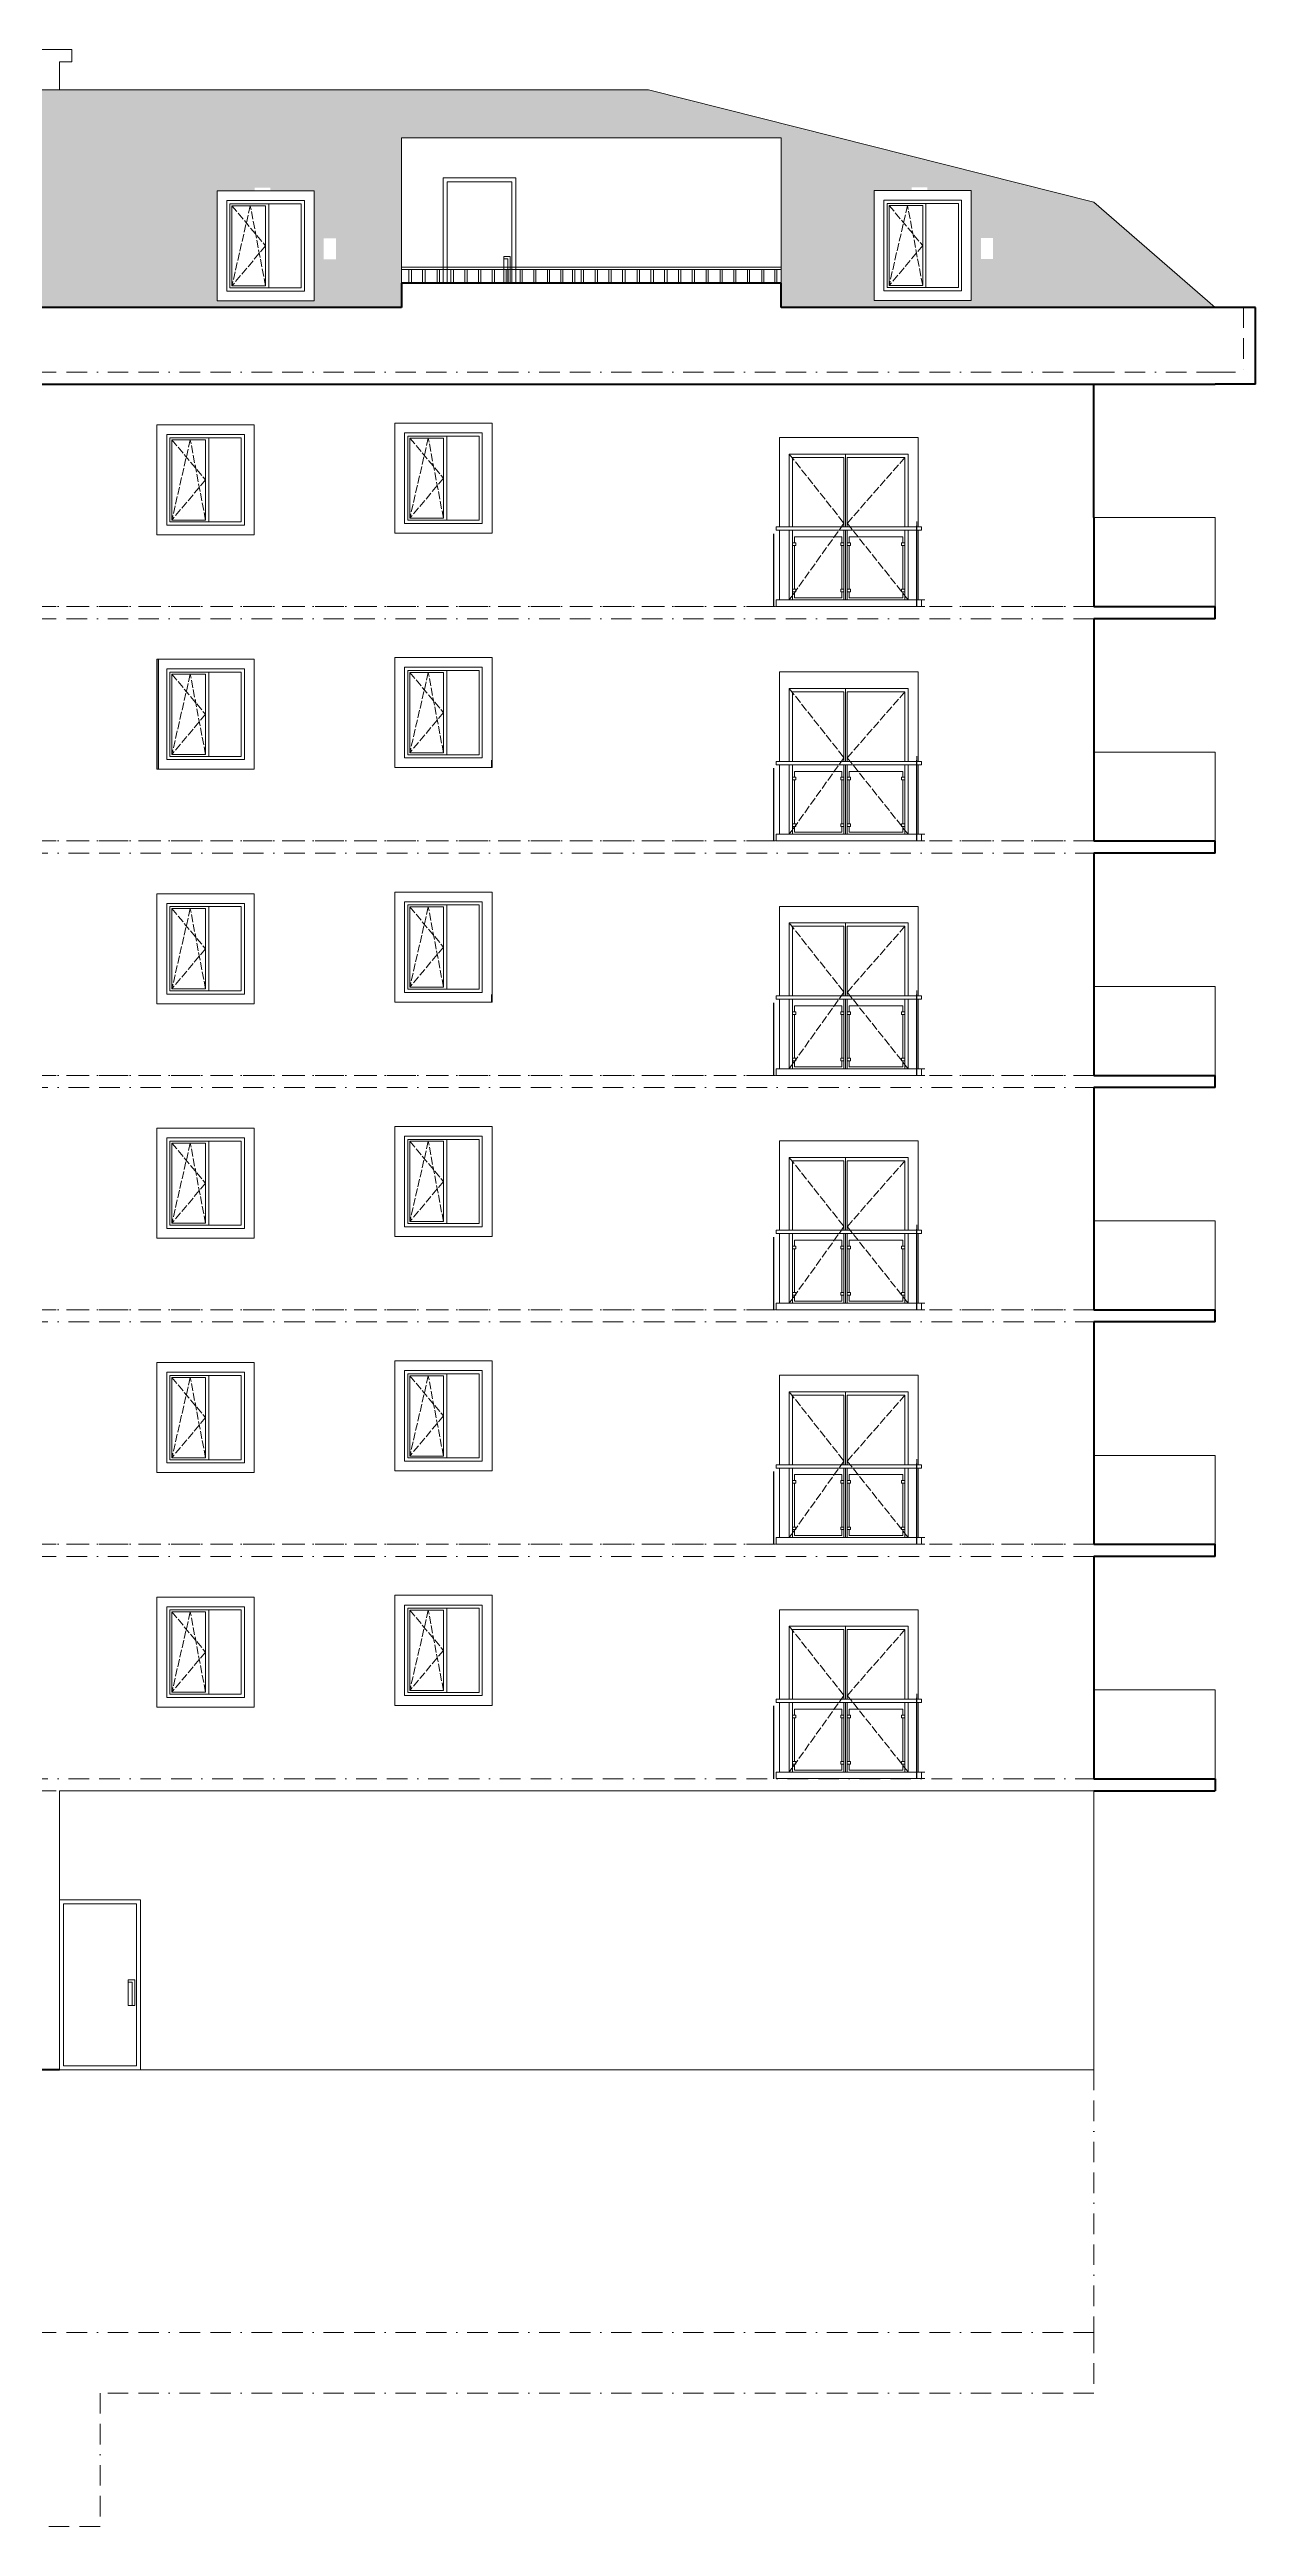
# Model space of a CAD drawing. Header units: millimetres. Extents: x 2990 to 12965, y 2692 to 30610.
# Drawn here: x 11472 to 12965, y 2692 to 5756 of the extents above; entities that cross this region are included whole.
import ezdxf

# ---------------------------------------------------------------- set-up
doc = ezdxf.new("R2010")
doc.units = ezdxf.units.MM
doc.linetypes.add('ACAD_ISO02W100', pattern=[15, 12, -3])
doc.linetypes.add('BORDERX2', pattern=[88.9, 25.4, -12.7, 25.4, -12.7, 0, -12.7])
for name, color, linetype, lineweight in [('SEM_DUVAR1', 136, 'Continuous', 40), ('SEM_IC OLCU', 140, 'Continuous', 13), ('SEM_KAPI', 30, 'Continuous', 18), ('SEM_PENCERE', 133, 'Continuous', 13), ('SEM_TEFRIS', 225, 'Continuous', 9), ('SEM_YAZI2', 53, 'Continuous', 9)]:
    doc.layers.add(name, color=color, linetype=linetype, lineweight=lineweight)
doc.styles.get("Standard").update_dxf_attribs({"font": 'arial.ttf'})
doc.styles.add('ÖLÇÜ YAZI', font='arial.ttf')
doc.dimstyles.new('1-50-İC', dxfattribs={"dimtxt": 10, "dimasz": 7, "dimexe": 5, "dimexo": 25, "dimgap": 5, "dimtad": 1, "dimdec": 0, "dimtxsty": 'Standard', "dimblk": 'ORIGIN', "dimcen": 5, "dimdle": 7, "dimclrd": 256, "dimclre": 256, "dimclrt": 256, "dimadec": 0, "dimazin": 0, "dimtfac": 1, "dimtdec": 0, "dimtix": 1, "dimtmove": 0, "dimatfit": 3, "dimldrblk": 'ORIGIN', "dimfxl": 1, "dimlwd": -1, "dimlwe": -1, "dimarcsym": 0})
doc.dimstyles.new('ÖLÇÜ50', dxfattribs={"dimscale": 100, "dimtxt": 0.1, "dimasz": 0.05, "dimexe": 0.02, "dimexo": 0.1, "dimgap": 0.02, "dimtad": 1, "dimdec": 0, "dimrnd": 0.5, "dimzin": 9, "dimdsep": 46, "dimtxsty": 'ÖLÇÜ YAZI', "dimblk": 'OBLIQUE', "dimcen": 0, "dimdle": 0.02, "dimclrd": 256, "dimclre": 256, "dimclrt": 256, "dimadec": 0, "dimazin": 0, "dimtfac": 1, "dimtdec": 0, "dimtix": 1, "dimtmove": 2, "dimatfit": 3, "dimldrblk": 'DOT', "dimfxl": 0.2, "dimfxlon": 1, "dimarcsym": 0})

# ---------------------------------------------------------------- blocks, each defined once
blk = doc.blocks.new('_Oblique')
at = {"color": 0, "linetype": 'ByBlock', "lineweight": -2}
blk.add_line((-0.5, -0.5), (0.5, 0.5), dxfattribs=at)
blk = doc.blocks.new('*D497')
at = {"layer": 'Defpoints', "color": 0, "transparency": 16777216}
for p in [(6324.3, 3875), (6356, 3875), (6356, 3734.9)]:
    blk.add_point(p, dxfattribs=at)
at = {"layer": 'SEM_IC OLCU', "lineweight": -2, "transparency": 16777216}
for p, q in [((6344.3, 3875), (6322.3, 3875)), ((6324.3, 3732.9), (6324.3, 3877)), ((6344.3, 3734.9), (6322.3, 3734.9))]:
    blk.add_line(p, q, dxfattribs=at)
at = {"layer": 'SEM_IC OLCU', "lineweight": -2, "transparency": 16777216, "xscale": 5, "yscale": 5, "zscale": 5}
for p, rotation in [((6324.3, 3875), 90), ((6324.3, 3734.9), 270)]:
    blk.add_blockref('_Oblique', p, dxfattribs=dict(at, rotation=rotation))
at = {"layer": 'SEM_IC OLCU', "transparency": 16777216, "insert": (6317.2, 3804.9), "char_height": 10, "attachment_point": 5, "rotation": 90, "style": 'ÖLÇÜ YAZI'}
blk.add_mtext('140', dxfattribs=at)
blk = doc.blocks.new('_Dot')
at = {"color": 0, "linetype": 'ByBlock', "lineweight": -2}
blk.add_line((-0.5, 0), (-1, 0), dxfattribs=at)
at = {"color": 0, "linetype": 'ByBlock', "const_width": 0.5}
blk.add_lwpolyline([(-0.25, 0, 1), (0.25, 0, 1)], format="xyb", close=True, dxfattribs=at)
blk = doc.blocks.new('*D498')
at = {"layer": 'Defpoints', "color": 0, "transparency": 16777216}
for p in [(6354.8, 3875), (6474.9, 3888.1), (6474.9, 3875)]:
    blk.add_point(p, dxfattribs=at)
at = {"layer": 'SEM_IC OLCU', "lineweight": -2, "transparency": 16777216}
for p, q in [((6352.8, 3888.1), (6407.3, 3888.1)), ((6354.8, 3885), (6354.8, 3890.1)), ((6476.9, 3888.1), (6432.4, 3888.1)), ((6474.9, 3885), (6474.9, 3890.1))]:
    blk.add_line(p, q, dxfattribs=at)
at = {"layer": 'SEM_IC OLCU', "lineweight": -2, "transparency": 16777216, "xscale": 5, "yscale": 5, "zscale": 5, "rotation": 180}
blk.add_blockref('_Oblique', (6354.8, 3888.1), dxfattribs=at)
at = {"layer": 'SEM_IC OLCU', "lineweight": -2, "transparency": 16777216, "xscale": 5, "yscale": 5, "zscale": 5}
blk.add_blockref('_Oblique', (6474.9, 3888.1), dxfattribs=at)
at = {"layer": 'SEM_IC OLCU', "transparency": 16777216, "insert": (6419.9, 3890.2), "char_height": 10, "attachment_point": 5, "style": 'ÖLÇÜ YAZI'}
blk.add_mtext('120', dxfattribs=at)
blk = doc.blocks.new('_Origin')
at = {"color": 0, "linetype": 'ByBlock', "lineweight": -2}
blk.add_line((0, 0), (-1, 0), dxfattribs=at)
blk.add_circle((0, 0), 0.5, dxfattribs=at)
blk = doc.blocks.new('*D537')
at = {"layer": 'Defpoints', "color": 0, "transparency": 16777216}
for p in [(7292.8, 3941.3), (7292.8, 3831.3), (7292.8, 3831.3)]:
    blk.add_point(p, dxfattribs=at)
at = {"layer": 'SEM_IC OLCU', "transparency": 16777216}
for p, q in [((7292.8, 3934.3), (7292.8, 3838.3)), ((7317.8, 3941.3), (7297.8, 3941.3)), ((7317.8, 3831.3), (7297.8, 3831.3))]:
    blk.add_line(p, q, dxfattribs=at)
at = {"layer": 'SEM_IC OLCU', "transparency": 16777216, "xscale": 7, "yscale": 7, "zscale": 7}
for p, rotation in [((7292.8, 3941.3), 90), ((7292.8, 3831.3), 270)]:
    blk.add_blockref('_Origin', p, dxfattribs=dict(at, rotation=rotation))
at = {"layer": 'SEM_IC OLCU', "transparency": 16777216, "insert": (7282.7, 3886.3), "char_height": 10, "attachment_point": 5, "rotation": 90}
blk.add_mtext('110', dxfattribs=at)
blk = doc.blocks.new('*D538')
at = {"layer": 'Defpoints', "color": 0, "transparency": 16777216}
for p in [(7334.3, 4051.3), (7334.3, 3831.3), (7367.6, 3831.3)]:
    blk.add_point(p, dxfattribs=at)
at = {"layer": 'SEM_IC OLCU', "transparency": 16777216}
for p, q in [((7359.3, 4051.3), (7372.6, 4051.3)), ((7367.6, 4044.3), (7367.6, 3838.3)), ((7359.3, 3831.3), (7372.6, 3831.3))]:
    blk.add_line(p, q, dxfattribs=at)
at = {"layer": 'SEM_IC OLCU', "transparency": 16777216, "xscale": 7, "yscale": 7, "zscale": 7}
for p, rotation in [((7367.6, 4051.3), 90), ((7367.6, 3831.3), 270)]:
    blk.add_blockref('_Origin', p, dxfattribs=dict(at, rotation=rotation))
at = {"layer": 'SEM_IC OLCU', "transparency": 16777216, "insert": (7357.5, 3941.3), "char_height": 10, "attachment_point": 5, "rotation": 90}
blk.add_mtext('220', dxfattribs=at)
blk = doc.blocks.new('*D539')
at = {"layer": 'Defpoints', "color": 0, "transparency": 16777216}
for p in [(7333.1, 4094.1), (7153.5, 4051.3), (7333.1, 4051.3)]:
    blk.add_point(p, dxfattribs=at)
at = {"layer": 'SEM_IC OLCU', "transparency": 16777216}
for p, q in [((7153.5, 4076.3), (7153.5, 4099.1)), ((7160.5, 4094.1), (7326.1, 4094.1)), ((7333.1, 4076.3), (7333.1, 4099.1))]:
    blk.add_line(p, q, dxfattribs=at)
at = {"layer": 'SEM_IC OLCU', "transparency": 16777216, "xscale": 7, "yscale": 7, "zscale": 7, "rotation": 180}
blk.add_blockref('_Origin', (7153.5, 4094.1), dxfattribs=at)
at = {"layer": 'SEM_IC OLCU', "transparency": 16777216, "xscale": 7, "yscale": 7, "zscale": 7}
blk.add_blockref('_Origin', (7333.1, 4094.1), dxfattribs=at)
at = {"layer": 'SEM_IC OLCU', "transparency": 16777216, "insert": (7243.3, 4104.2), "char_height": 10, "attachment_point": 5}
blk.add_mtext('180', dxfattribs=at)
blk = doc.blocks.new('cam')
at = {"layer": 'SEM_PENCERE', "transparency": 33554628}
blk.add_line((6409.9, 3874.7), (6409.9, 3744.6), dxfattribs=at)
for points in [[(6339.8, 3894.7), (6489.9, 3894.7), (6489.9, 3724.6), (6339.8, 3724.6)], [(6354.8, 3879.7), (6474.9, 3879.7), (6474.9, 3739.6), (6354.8, 3739.6)], [(6359.8, 3874.7), (6469.9, 3874.7), (6469.9, 3744.6), (6359.8, 3744.6)], [(6466.9, 3871.7), (6414.9, 3871.7), (6414.9, 3747.6), (6466.9, 3747.6)]]:
    blk.add_lwpolyline(points, close=True, dxfattribs=at)
at = {"layer": 'SEM_PENCERE', "linetype": 'ACAD_ISO02W100', "transparency": 33554628}
for points in [[(6466.9, 3871.7), (6414.9, 3809.6), (6466.9, 3747.6)], [(6414.9, 3747.6), (6438.4, 3871.7), (6466.9, 3747.6)]]:
    blk.add_lwpolyline(points, dxfattribs=at)
at = {"layer": 'SEM_IC OLCU', "transparency": 33554628}
dim = blk.add_linear_dim(base=(6324.3, 3875), p1=(6356, 3734.9), p2=(6356, 3875), angle=90, dimstyle='ÖLÇÜ50', dxfattribs=at)
dim.commit()
dim.dimension.update_dxf_attribs({"geometry": '*D497', "text_midpoint": (6317.2, 3804.9)})
dim = blk.add_linear_dim(base=(6474.9, 3888.1), p1=(6354.8, 3875), p2=(6474.9, 3875), angle=180, dimstyle='ÖLÇÜ50', dxfattribs=at)
dim.commit()
dim.dimension.update_dxf_attribs({"geometry": '*D498', "text_midpoint": (6419.9, 3890.2), "dimtype": 128})
blk = doc.blocks.new('b cam')
at = {"layer": 'SEM_PENCERE'}
for p, q in [((7245.5, 4046.3, 0), (7245.5, 3941.3, 0)), ((7248, 4051.3, 0), (7248, 3941.3, 0)), ((7250.5, 4046.3, 0), (7250.5, 3941.3, 0)), ((7158.5, 3936.3, 0), (7133.5, 3936.3, 0)), ((7268.5, 3936.3, 0), (7153.5, 3936.3, 0)), ((7353.1, 3936.3, 0), (7211, 3936.3, 0)), ((7245.5, 3936.3, 0), (7245.5, 3836.3, 0)), ((7248, 3936.3, 0), (7248, 3831.3, 0)), ((7250.5, 3936.3, 0), (7250.5, 3836.3, 0)), ((7128.5, 3831.3, 0), (7158.5, 3831.3, 0)), ((7153.5, 3831.3, 0), (7268.5, 3831.3, 0))]:
    blk.add_line(p, q, dxfattribs=at)
at = {"layer": 'SEM_PENCERE', "elevation": 0}
for points in [[(7138.5, 3941.3), (7138.5, 4076.3), (7348.1, 4076.3), (7348.1, 3941.3)], [(7153.5, 3941.3), (7153.5, 4051.3), (7333.1, 4051.3), (7333.1, 3941.3)], [(7158.5, 3941.3), (7158.5, 4046.3), (7245.5, 4046.3)], [(7250.5, 4046.3), (7328.1, 4046.3), (7328.1, 3941.3)], [(7353.1, 3936.3), (7353.1, 3941.3), (7133.5, 3941.3), (7133.5, 3936.3)], [(7158.5, 3941.3), (7133.5, 3941.3), (7133.5, 3936.3)], [(7138.5, 3936.3), (7138.5, 3831.3)], [(7333.1, 3936.3), (7333.1, 3831.3), (7153.5, 3831.3), (7153.5, 3936.3)], [(7153.5, 3936.3), (7153.5, 3831.3)], [(7153.5, 3936.3), (7153.5, 3831.3)], [(7158.5, 3836.3), (7158.5, 3936.3)], [(7158.5, 3936.3), (7158.5, 3831.3)], [(7158.5, 3936.3), (7158.5, 3831.3)], [(7161.5, 3917.3), (7161.5, 3926.3), (7242.5, 3926.3), (7242.5, 3917.3)], [(7245.5, 3936.3), (7245.5, 3831.3)], [(7245.5, 3936.3), (7245.5, 3831.3)], [(7250.5, 3936.3), (7250.5, 3831.3)], [(7250.5, 3936.3), (7250.5, 3831.3)], [(7253.5, 3917.3), (7253.5, 3926.3), (7278.4, 3926.3)], [(7278.4, 3926.3), (7325.1, 3926.3), (7325.1, 3917.3)], [(7328.1, 3936.3), (7328.1, 3836.3)], [(7328.1, 3936.3), (7328.1, 3831.3)], [(7333.1, 3936.3), (7333.1, 3831.3)], [(7348.1, 3936.3), (7348.1, 3831.3)], [(7158.5, 3917.3), (7163.5, 3917.3), (7163.5, 3913.3), (7158.5, 3913.3)], [(7161.5, 3847.3), (7161.5, 3913.3)], [(7245.5, 3917.3), (7240.5, 3917.3), (7240.5, 3913.3), (7245.5, 3913.3)], [(7242.5, 3913.3), (7242.5, 3847.3)], [(7250.5, 3917.3), (7255.5, 3917.3), (7255.5, 3913.3), (7250.5, 3913.3)], [(7253.5, 3847.3), (7253.5, 3913.3)], [(7328.1, 3917.3), (7323.1, 3917.3), (7323.1, 3913.3), (7328.1, 3913.3)], [(7325.1, 3913.3), (7325.1, 3847.3)], [(7158.5, 3847.3), (7163.5, 3847.3), (7163.5, 3843.3), (7158.5, 3843.3)], [(7242.5, 3843.3), (7242.5, 3834.3), (7161.5, 3834.3), (7161.5, 3843.3)], [(7245.5, 3847.3), (7240.5, 3847.3), (7240.5, 3843.3), (7245.5, 3843.3)], [(7250.5, 3847.3), (7255.5, 3847.3), (7255.5, 3843.3), (7250.5, 3843.3)], [(7278.4, 3834.3), (7253.5, 3834.3), (7253.5, 3843.3)], [(7325.1, 3843.3), (7325.1, 3834.3), (7278.4, 3834.3)], [(7328.1, 3847.3), (7323.1, 3847.3), (7323.1, 3843.3), (7328.1, 3843.3)]]:
    blk.add_lwpolyline(points, dxfattribs=at)
at = {"layer": 'SEM_PENCERE', "linetype": 'ACAD_ISO02W100', "elevation": 0}
for points in [[(7158.5, 4046.3), (7245.5, 3946.9), (7153.5, 3831.3)], [(7333.1, 4051.3), (7250.5, 3946.9), (7333.1, 3831.3)]]:
    blk.add_lwpolyline(points, dxfattribs=at)
at = {"layer": 'SEM_PENCERE', "elevation": 0}
blk.add_lwpolyline([(7133.5, 3821.3), (7353.1, 3821.3), (7353.1, 3831.3), (7133.5, 3831.3)], close=True, dxfattribs=at)
at = {"layer": 'SEM_IC OLCU'}
dim = blk.add_linear_dim(base=(7333.1, 4094.1, 0), p1=(7153.5, 4051.3, 0), p2=(7333.1, 4051.3, 0), dimstyle='1-50-İC', dxfattribs=at)
dim.commit()
dim.dimension.update_dxf_attribs({"geometry": '*D539', "text_midpoint": (7243.3, 4094.1, 0), "dimtype": 128})
for base, p1, p2, picture, middle in [((7367.6, 3831.3, 0), (7334.3, 4051.3, 0), (7334.3, 3831.3, 0), '*D538', (7357.5, 3941.3, 0)), ((7292.8, 3831.3, 0), (7292.8, 3941.3, 0), (7292.8, 3831.3, 0), '*D537', (7282.7, 3886.3, 0))]:
    dim = blk.add_linear_dim(base=base, p1=p1, p2=p2, angle=90, dimstyle='1-50-İC', dxfattribs=at)
    dim.commit()
    dim.dimension.update_dxf_attribs({"geometry": picture, "text_midpoint": middle})

msp = doc.modelspace()

# ---------------------------------------------------------------- hatches: boundary and pattern name
at = {"layer": 'SEM_TEFRIS'}
h = msp.add_hatch(dxfattribs=at)
h.set_pattern_fill('AR-RSHKE', color=256, scale=0.1)
h.set_pattern_definition([(0, (2810.946, 0), (64.77, 30.48), [15.24, -12.7, 17.78, -7.62, 22.86, -10.16]), (0, (2826.186, 1.27), (64.77, 30.48), [12.7, -48.26, 10.16, -15.24]), (0, (2856.666, -1.905), (64.77, 30.48), [7.62, -78.74]), (90, (2810.946, 0), (-21.59, 30.48), [29.21, -92.71]), (90, (2826.186, 0), (-21.59, 30.48), [28.575, -93.345]), (90, (2838.886, 0), (-21.59, 30.48), [26.67, -95.25]), (90, (2856.666, -1.905), (-21.59, 30.48), [29.21, -92.71]), (90, (2864.286, -1.905), (-21.59, 30.48), [29.21, -92.71]), (90, (2887.146, 0), (-21.59, 30.48), [27.94, -93.98])])
h.paths.add_polyline_path([(12213.8, 5706.3), (12764.8, 5567.6), (12914.8, 5437.3), (12377.8, 5437.3), (12377.8, 5647.3), (11907.8, 5647.3), (11907.8, 5437.3), (10953.8, 5437.3), (10953.8, 5647.3), (10483.8, 5647.3), (10483.8, 5437.3), (9982.8, 5437.3), (9832.8, 5437.3), (9982.8, 5567.6), (10533.8, 5706.3), (10560, 5706.3), (10788.8, 5706.3), (11484.8, 5706.3)])
h.paths.add_polyline_path([(11679.7, 5581.6), (11679.7, 5445.4), (11799.8, 5445.4), (11799.8, 5581.6), (11745.4, 5581.6), (11745.4, 5585.6), (11726.1, 5585.6), (11726.1, 5581.6)], flags=16)
h.paths.add_polyline_path([(11691.7, 5569.6), (11691.7, 5457.5), (11787.8, 5457.5), (11787.8, 5569.6)], flags=0)
h.paths.add_polyline_path([(11695.7, 5565.6), (11695.7, 5461.5), (11783.8, 5461.5), (11783.8, 5565.6)], flags=0)
h.paths.add_polyline_path([(11698.1, 5563.2), (11698.1, 5463.9), (11739.7, 5463.9), (11739.7, 5563.2)], flags=0)
h.paths.add_polyline_path([(11698.1, 5463.9), (11739.7, 5513.5), (11727.6, 5528), (11720.9, 5563.2)], flags=0)
h.paths.add_polyline_path([(11409.4, 5581.6), (11355, 5581.6), (11355, 5585.6), (11335.7, 5585.6), (11335.7, 5581.6), (11289.3, 5581.6), (11289.3, 5445.5), (11409.4, 5445.5)], flags=16)
h.paths.add_polyline_path([(11436.4, 5522.8), (11421.3, 5522.8), (11421.3, 5496.7), (11436.4, 5496.7)], flags=16)
h.paths.add_polyline_path([(11397.4, 5569.6), (11301.3, 5569.6), (11301.3, 5457.5), (11397.4, 5457.5)], flags=0)
h.paths.add_polyline_path([(11393.4, 5565.6), (11305.3, 5565.6), (11305.3, 5461.5), (11393.4, 5461.5)], flags=0)
h.paths.add_polyline_path([(11349.3, 5563.2), (11307.7, 5563.2), (11307.7, 5463.9), (11349.3, 5463.9)], flags=0)
h.paths.add_polyline_path([(11330.5, 5563.2), (11307.7, 5463.9), (11349.3, 5513.5), (11337.2, 5528)], flags=0)
h.paths.add_polyline_path([(11811.7, 5522.8), (11811.7, 5496.7), (11826.8, 5496.7), (11826.8, 5522.8)], flags=16)
h.paths.add_polyline_path([(12492.9, 5582), (12492.9, 5445.8), (12613, 5445.8), (12613, 5582), (12558.6, 5582), (12558.6, 5586), (12539.3, 5586), (12539.3, 5582)], flags=16)
h.paths.add_polyline_path([(12504.9, 5569.9), (12504.9, 5457.8), (12601, 5457.8), (12601, 5569.9)], flags=0)
h.paths.add_polyline_path([(12508.9, 5565.9), (12508.9, 5461.8), (12597, 5461.8), (12597, 5565.9)], flags=0)
h.paths.add_polyline_path([(12511.3, 5563.5), (12511.3, 5464.2), (12553, 5464.2), (12553, 5563.5)], flags=0)
h.paths.add_polyline_path([(12511.3, 5464.2), (12553, 5513.9), (12540.8, 5528.4), (12534.1, 5563.5)], flags=0)
h.paths.add_polyline_path([(12625, 5523.1), (12625, 5497.1), (12640, 5497.1), (12640, 5523.1)], flags=16)
h.paths.add_polyline_path([(10297.5, 5521.4), (10282.4, 5521.4), (10282.4, 5495.4), (10297.5, 5495.4)], flags=16)
h.paths.add_polyline_path([(10270.5, 5580.2), (10216.1, 5580.2), (10216.1, 5584.3), (10196.8, 5584.3), (10196.8, 5580.2), (10150.4, 5580.2), (10150.4, 5444.1), (10270.5, 5444.1)], flags=16)
h.paths.add_polyline_path([(10258.5, 5568.2), (10162.4, 5568.2), (10162.4, 5456.1), (10258.5, 5456.1)], flags=0)
h.paths.add_polyline_path([(10254.5, 5564.2), (10166.4, 5564.2), (10166.4, 5460.1), (10254.5, 5460.1)], flags=0)
h.paths.add_polyline_path([(10210.4, 5561.8), (10168.8, 5561.8), (10168.8, 5462.5), (10210.4, 5462.5)], flags=0)
h.paths.add_polyline_path([(10210.4, 5512.2), (10198.3, 5526.7), (10191.6, 5561.8), (10168.8, 5462.5)], flags=0)

# ---------------------------------------------------------------- linework, layer by layer
for p, q in [((12368.9, 5067.3), (12368.9, 5157.3)), ((12545.8, 5067.3), (12545.8, 5167.3)), ((11606.8, 5002), (11606.8, 4865.9)), ((12019.8, 4868), (12019.8, 4877.3)), ((12545.8, 4777.3), (12545.8, 4877.3)), ((12368.9, 4777.3), (12368.9, 4867.3)), ((12019.8, 4578), (12019.8, 4587.3)), ((12368.9, 4487.3), (12368.9, 4577.3)), ((12545.8, 4487.3), (12545.8, 4587.3)), ((12545.8, 4197.3), (12545.8, 4297.3)), ((12368.9, 4197.3), (12368.9, 4287.3)), ((12368.9, 3907.3), (12368.9, 3997.3)), ((12545.8, 3907.3), (12545.8, 4007.3)), ((12545.8, 3617.3), (12545.8, 3717.3)), ((12368.9, 3617.3), (12368.9, 3707.3))]:
    msp.add_line(p, q)
at = {"layer": 'SEM_DUVAR1'}
for p, q in [((11907.8, 5467.3), (11907.8, 5437.3)), ((12377.8, 5467.3), (11907.8, 5467.3)), ((12377.8, 5437.3), (12377.8, 5467.3)), ((11907.8, 5437.3), (10953.8, 5437.3)), ((12949.8, 5437.3), (12377.8, 5437.3)), ((12964.8, 5437.3), (12949.8, 5437.3)), ((12964.8, 5357.3), (12964.8, 5437.3)), ((9832.8, 5342.3), (12914.8, 5342.3)), ((12764.8, 5177.3), (12764.8, 5342.3)), ((12964.8, 5342.3), (12914.8, 5342.3)), ((12964.8, 5342.3), (12964.8, 5357.3)), ((12764.8, 5177.3), (12764.8, 5067.3)), ((12764.8, 5067.3), (12914.8, 5067.3)), ((12914.8, 5052.3), (12914.8, 5067.3)), ((12914.8, 5052.3), (12764.8, 5052.3)), ((12764.8, 5052.3), (12764.8, 4777.3)), ((12764.8, 4777.3), (12914.8, 4777.3)), ((12914.8, 4762.3), (12764.8, 4762.3)), ((12764.8, 4762.3), (12764.8, 4487.3)), ((12914.8, 4762.3), (12914.8, 4777.3)), ((12764.8, 4487.3), (12914.8, 4487.3)), ((12914.8, 4472.3), (12914.8, 4487.3)), ((12914.8, 4472.3), (12764.8, 4472.3)), ((12764.8, 4472.3), (12764.8, 4197.3)), ((12764.8, 4197.3), (12914.8, 4197.3)), ((12914.8, 4182.3), (12764.8, 4182.3)), ((12764.8, 4182.3), (12764.8, 3907.3)), ((12914.8, 4182.3), (12914.8, 4197.3)), ((12764.8, 3907.3), (12914.8, 3907.3)), ((12764.8, 3892.3), (12764.8, 3617.3)), ((12914.8, 3892.3), (12764.8, 3892.3)), ((12914.8, 3892.3), (12914.8, 3907.3)), ((12764.8, 3617.3), (12914.8, 3617.3)), ((12914.8, 3617.3), (12914.8, 3602.3)), ((12764.8, 3602.3), (12914.8, 3602.3)), ((11484.8, 3257.3), (9984.2, 3257.3))]:
    msp.add_line(p, q, dxfattribs=at)
at = {"layer": 'SEM_KAPI'}
for points in [[(12049.6, 5467.3), (12049.6, 5597.6), (11959.6, 5597.6), (11959.6, 5467.3)], [(11964.6, 5467.3), (11964.6, 5592.6), (12044.6, 5592.6), (12044.6, 5467.3)], [(12034.6, 5497.3), (12039.6, 5497.3), (12039.6, 5468.3)]]:
    msp.add_lwpolyline(points, dxfattribs=at)
msp.add_lwpolyline([(12042.6, 5468.3), (12034.6, 5468.3), (12034.6, 5500.3), (12042.6, 5500.3)], close=True, dxfattribs=at)
at = {"layer": 'SEM_KAPI', "elevation": 0}
for points in [[(11584.8, 3257.3), (11484.8, 3257.3), (11484.8, 3467.6), (11584.8, 3467.6)], [(11579.8, 3262.3), (11579.8, 3462.6), (11489.8, 3462.6), (11489.8, 3262.3)], [(11577.8, 3336.6), (11569.8, 3336.6), (11569.8, 3368.6), (11577.8, 3368.6)]]:
    msp.add_lwpolyline(points, close=True, dxfattribs=at)
msp.add_lwpolyline([(11569.8, 3365.6), (11574.8, 3365.6), (11574.8, 3336.6)], dxfattribs=at)
at = {"layer": 'SEM_PENCERE'}
for p, q in [((12130.3, 5487.3), (11907.8, 5487.3)), ((12377.8, 5487.3), (12130.3, 5487.3)), ((12119.5, 5484.3), (11907.8, 5484.3)), ((11917.1, 5467.3), (11917.1, 5484.3)), ((11920.1, 5467.3), (11920.1, 5484.3)), ((11934.1, 5467.3), (11934.1, 5484.3)), ((11937.1, 5467.3), (11937.1, 5484.3)), ((11952.1, 5467.3), (11952.1, 5484.3)), ((11955.1, 5467.3), (11955.1, 5484.3)), ((11969.1, 5467.3), (11969.1, 5484.3)), ((11972.1, 5467.3), (11972.1, 5484.3)), ((11986.1, 5467.3), (11986.1, 5484.3)), ((11989.1, 5467.3), (11989.1, 5484.3)), ((12003.1, 5467.3), (12003.1, 5484.3)), ((12006.1, 5467.3), (12006.1, 5484.3)), ((12020.1, 5467.3), (12020.1, 5484.3)), ((12023.1, 5467.3), (12023.1, 5484.3)), ((12037.6, 5484.3), (12037.6, 5467.3)), ((12040.1, 5467.3), (12040.1, 5484.3)), ((12054.6, 5484.3), (12054.6, 5467.3)), ((12057.1, 5467.3), (12057.1, 5484.3)), ((12071.6, 5484.3), (12071.6, 5467.3)), ((12074.1, 5467.3), (12074.1, 5484.3)), ((12088.6, 5484.3), (12088.6, 5467.3)), ((12091.1, 5467.3), (12091.1, 5484.3)), ((12105.1, 5484.3), (12105.1, 5467.3)), ((12107.6, 5467.3), (12107.6, 5484.3)), ((12119.5, 5467.3), (12119.5, 5484.3)), ((12133.8, 5484.3), (12119.5, 5484.3)), ((12122.6, 5484.3), (12122.6, 5467.3)), ((12130.3, 5467.3), (12130.3, 5484.3)), ((12377.8, 5484.3), (12133.3, 5484.3)), ((12133.3, 5467.3), (12133.3, 5484.3)), ((12147.6, 5467.3), (12147.6, 5484.3)), ((12150.6, 5467.3), (12150.6, 5484.3)), ((12164.6, 5467.3), (12164.6, 5484.3)), ((12167.6, 5467.3), (12167.6, 5484.3)), ((12181.6, 5467.3), (12181.6, 5484.3)), ((12184.6, 5467.3), (12184.6, 5484.3)), ((12199.6, 5467.3), (12199.6, 5484.3)), ((12202.6, 5467.3), (12202.6, 5484.3)), ((12216.6, 5467.3), (12216.6, 5484.3)), ((12219.6, 5467.3), (12219.6, 5484.3)), ((12233.6, 5467.3), (12233.6, 5484.3)), ((12236.6, 5467.3), (12236.6, 5484.3)), ((12250.6, 5467.3), (12250.6, 5484.3)), ((12253.6, 5467.3), (12253.6, 5484.3)), ((12267.6, 5467.3), (12267.6, 5484.3)), ((12270.6, 5467.3), (12270.6, 5484.3)), ((12285.1, 5484.3), (12285.1, 5467.3)), ((12287.6, 5467.3), (12287.6, 5484.3)), ((12302.1, 5484.3), (12302.1, 5467.3)), ((12304.6, 5467.3), (12304.6, 5484.3)), ((12319.1, 5484.3), (12319.1, 5467.3)), ((12321.6, 5467.3), (12321.6, 5484.3)), ((12336.1, 5484.3), (12336.1, 5467.3)), ((12338.6, 5467.3), (12338.6, 5484.3)), ((12354, 5484.3), (12354, 5467.3)), ((12356.5, 5467.3), (12356.5, 5484.3)), ((12370.1, 5484.3), (12370.1, 5467.3)), ((12372.6, 5467.3), (12372.6, 5484.3)), ((12530.6, 5067.4, 0), (12415.6, 5067.4, 0)), ((12555.6, 5067.4, 0), (12525.6, 5067.4, 0)), ((12530.6, 4777.4, 0), (12415.6, 4777.4, 0)), ((12555.6, 4777.4, 0), (12525.6, 4777.4, 0)), ((12530.6, 4487.4, 0), (12415.6, 4487.4, 0)), ((12555.6, 4487.4, 0), (12525.6, 4487.4, 0)), ((12530.6, 4197.4, 0), (12415.6, 4197.4, 0)), ((12555.6, 4197.4, 0), (12525.6, 4197.4, 0)), ((12530.6, 3907.4, 0), (12415.6, 3907.4, 0)), ((12555.6, 3907.4, 0), (12525.6, 3907.4, 0)), ((12530.6, 3617.4, 0), (12415.6, 3617.4, 0)), ((12555.6, 3617.4, 0), (12525.6, 3617.4, 0)), ((11484.8, 3257.3), (11484.8, 3602.3)), ((11484.8, 3602.3), (12764.8, 3602.3)), ((12764.8, 3602.3), (12764.8, 3257.3)), ((11484.8, 3257.3), (12764.8, 3257.3))]:
    msp.add_line(p, q, dxfattribs=at)
at = {"layer": 'SEM_PENCERE', "elevation": 0}
for points in [[(12545.6, 5172.4), (12545.6, 5067.4)], [(12545.6, 4882.4), (12545.6, 4777.4)], [(12545.6, 4592.4), (12545.6, 4487.4)], [(12545.6, 4302.4), (12545.6, 4197.4)], [(12545.6, 4012.4), (12545.6, 3907.4)], [(12545.6, 3722.4), (12545.6, 3617.4)]]:
    msp.add_lwpolyline(points, dxfattribs=at)
at = {"layer": 'SEM_TEFRIS'}
for p, q in [((12914.8, 5177.3), (12764.8, 5177.3)), ((12914.8, 5067.3), (12914.8, 5177.3)), ((12914.8, 4887.3), (12764.8, 4887.3)), ((12914.8, 4777.3), (12914.8, 4887.3)), ((12914.8, 4597.3), (12764.8, 4597.3)), ((12914.8, 4487.3), (12914.8, 4597.3)), ((12914.8, 4307.3), (12764.8, 4307.3)), ((12914.8, 4197.3), (12914.8, 4307.3)), ((12914.8, 4017.3), (12764.8, 4017.3)), ((12914.8, 3907.3), (12914.8, 4017.3)), ((12914.8, 3727.3), (12764.8, 3727.3)), ((12914.8, 3727.3), (12914.8, 3617.3)), ((12914.8, 3617.3), (12914.8, 3727.3))]:
    msp.add_line(p, q, dxfattribs=at)
at = {"layer": 'SEM_YAZI2'}
for p, q in [((11499.8, 5756.3), (10813.8, 5756.3)), ((11484.8, 5741.3), (11499.8, 5741.3)), ((11484.8, 5736.3), (11484.8, 5741.3)), ((11484.8, 5706.3), (11484.8, 5736.3)), ((11499.8, 5741.3), (11499.8, 5756.3)), ((11484.8, 5706.3), (10788.8, 5706.3)), ((12213.8, 5706.3), (11484.8, 5706.3)), ((12764.8, 5567.6), (12213.8, 5706.3)), ((11907.8, 5467.3), (11907.8, 5647.3)), ((11907.8, 5647.3), (12377.8, 5647.3)), ((12377.8, 5647.3), (12377.8, 5437.3)), ((12914.8, 5437.3), (12764.8, 5567.6))]:
    msp.add_line(p, q, dxfattribs=at)
at = {"layer": 'SEM_YAZI2', "linetype": 'BORDERX2'}
for p, q in [((12949.8, 5437.3), (12949.8, 5357.3)), ((12764.8, 5357.3), (11459.9, 5357.3)), ((12764.8, 5357.3), (12914.8, 5357.3)), ((12914.8, 5357.3), (12949.8, 5357.3)), ((12764.8, 5067.3), (9982.8, 5067.3)), ((9982.8, 5067.3), (12764.8, 5067.3)), ((12764.8, 5052.3), (9982.8, 5052.3)), ((12764.8, 4777.3), (9982.8, 4777.3)), ((9982.8, 4777.3), (12764.8, 4777.3)), ((9982.8, 4762.3), (12764.8, 4762.3)), ((12764.8, 4487.3), (9982.8, 4487.3)), ((9982.8, 4487.3), (12764.8, 4487.3)), ((9982.8, 4472.3), (12764.8, 4472.3)), ((12764.8, 4197.3), (9982.8, 4197.3)), ((9982.8, 4197.3), (12764.8, 4197.3)), ((9982.8, 4182.3), (12764.8, 4182.3)), ((12764.8, 3907.3), (9982.8, 3907.3)), ((9982.8, 3907.3), (12764.8, 3907.3)), ((12764.8, 3892.3), (9982.8, 3892.3)), ((9982.8, 3617.3), (12764.8, 3617.3)), ((12764.8, 3602.3), (9982.8, 3602.3)), ((12764.8, 3257.3), (12764.8, 2932.3)), ((12764.8, 2932.3), (9982.8, 2932.3)), ((12764.8, 2932.3), (12764.8, 2857.3)), ((12764.8, 2857.3), (11534.9, 2857.3)), ((11534.9, 2857.3), (11534.9, 2692.3)), ((11534.9, 2692.3), (11459.9, 2692.3))]:
    msp.add_line(p, q, dxfattribs=at)

# ---------------------------------------------------------------- block references
for name, p, xscale, yscale, zscale in [('cam', (16874.1, 2464.3), -0.8003938831870494, 0.8003938831870494, 0.8003938831870494), ('cam', (17687.4, 2464.7), -0.8003938831870494, 0.8003938831870494, 0.8003938831870494), ('b cam', (18398.3, 1935.3), -0.8196376890784707, 0.8196376890784707, 0.8196376890784707), ('cam', (16799.8, 2174.8), -0.8003938831870494, 0.8003938831870494, 0.8003938831870494), ('cam', (17094.3, 2176.9), -0.8003938831870494, 0.8003938831870494, 0.8003938831870494), ('cam', (16799.8, 1884.8), -0.8003938831870494, 0.8003938831870494, 0.8003938831870494), ('cam', (17094.3, 1886.9), -0.8003938831870494, 0.8003938831870494, 0.8003938831870494), ('b cam', (18398.3, 1645.3), -0.8196376890784707, 0.8196376890784707, 0.8196376890784707), ('b cam', (18398.3, 1355.3), -0.8196376890784707, 0.8196376890784707, 0.8196376890784707), ('cam', (16799.8, 1594.8), -0.8003938831870494, 0.8003938831870494, 0.8003938831870494), ('cam', (17094.3, 1596.9), -0.8003938831870494, 0.8003938831870494, 0.8003938831870494), ('cam', (16799.8, 1304.8), -0.8003938831870494, 0.8003938831870494, 0.8003938831870494), ('cam', (17094.3, 1306.9), -0.8003938831870494, 0.8003938831870494, 0.8003938831870494), ('b cam', (18398.3, 1065.3), -0.8196376890784707, 0.8196376890784707, 0.8196376890784707), ('b cam', (18398.3, 775.3), -0.8196376890784707, 0.8196376890784707, 0.8196376890784707), ('cam', (16799.8, 1014.8), -0.8003938831870494, 0.8003938831870494, 0.8003938831870494), ('cam', (17094.3, 1016.9), -0.8003938831870494, 0.8003938831870494, 0.8003938831870494), ('cam', (16799.8, 724.8), -0.8003938831870494, 0.8003938831870494, 0.8003938831870494), ('cam', (17094.3, 726.9), -0.8003938831870494, 0.8003938831870494, 0.8003938831870494), ('b cam', (18398.3, 485.3), -0.8196376890784707, 0.8196376890784707, 0.8196376890784707)]:
    msp.add_blockref(name, p, dxfattribs=dict(xscale=xscale, yscale=yscale, zscale=zscale))

doc.saveas('drawing.dxf')
